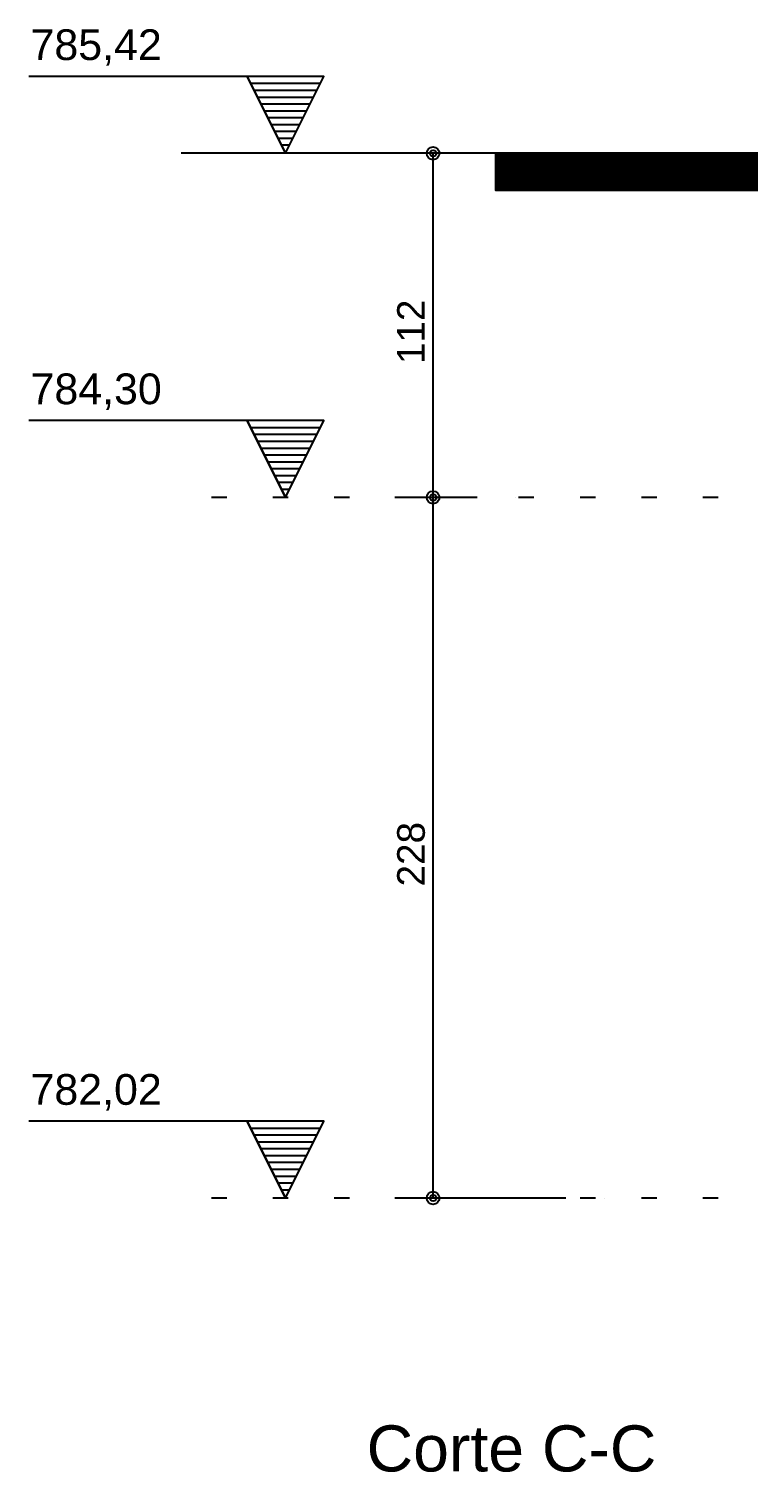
# Model space of a CAD drawing. Extents: x 0 to 119, y 0 to 84.
# Drawn here: x 46.06 to 50.74, y 23.62 to 33.01 of the extents above; entities that cross this region are included whole.
import ezdxf

# ---------------------------------------------------------------- set-up
doc = ezdxf.new("R2010")
doc.units = 0
doc.header["$MEASUREMENT"] = 0
doc.linetypes.add('ESTILO_TQS_0002', pattern=[0.4, 0.1, -0.3])
for name, color, linetype in [('1', 3, 'CONTINUOUS'), ('24', 7, 'CONTINUOUS'), ('29', 9, 'CONTINUOUS'), ('3', 7, 'CONTINUOUS'), ('32', 250, 'CONTINUOUS'), ('6', 178, 'CONTINUOUS')]:
    doc.layers.add(name, color=color, linetype=linetype)
doc.styles.add('TQS_ARIAL', font='arial.ttf')

msp = doc.modelspace()

# ---------------------------------------------------------------- linework, layer by layer
at = {"layer": '1', "color": 3, "linetype": 'Continuous'}
for points in [[(47.481897, 32.703421), (47.731897, 32.203421), (47.981897, 32.703421), (47.481897, 32.703421)], [(47.481897, 30.463421), (47.731897, 29.963421), (47.981897, 30.463421), (47.481897, 30.463421)], [(47.481897, 25.903421), (47.731897, 25.403421), (47.981897, 25.903421), (47.481897, 25.903421)]]:
    msp.add_lwpolyline(points, dxfattribs=at)
at = {"layer": '29', "color": 9, "linetype": 'Continuous'}
for p, q in [((49.100125, 32.203421), (49.339717, 31.963421)), ((49.100125, 31.973999), (49.329547, 32.203421)), ((49.100125, 31.988141), (49.315405, 32.203421)), ((49.100125, 32.002283), (49.301263, 32.203421)), ((49.100125, 32.016425), (49.287121, 32.203421)), ((49.100125, 32.030567), (49.272979, 32.203421)), ((49.100125, 32.044709), (49.258837, 32.203421)), ((49.100125, 32.058851), (49.244694, 32.203421)), ((49.100125, 32.072993), (49.230552, 32.203421)), ((49.100125, 32.087136), (49.21641, 32.203421)), ((49.100125, 32.101278), (49.202268, 32.203421)), ((49.100125, 32.11542), (49.188126, 32.203421)), ((49.100125, 32.129562), (49.173984, 32.203421)), ((49.100125, 32.143704), (49.159842, 32.203421)), ((49.100125, 32.157846), (49.145699, 32.203421)), ((49.100125, 32.171988), (49.131557, 32.203421)), ((49.100125, 32.186131), (49.117415, 32.203421)), ((49.100125, 32.200273), (49.103273, 32.203421)), ((49.100125, 32.188871), (49.325575, 31.963421)), ((49.100125, 32.174729), (49.311432, 31.963421)), ((49.100125, 32.160587), (49.29729, 31.963421)), ((49.100125, 32.146444), (49.283148, 31.963421)), ((49.100125, 32.132302), (49.269006, 31.963421)), ((49.103689, 31.963421), (49.343689, 32.203421)), ((49.113859, 32.203421), (49.353859, 31.963421)), ((49.117831, 31.963421), (49.357831, 32.203421)), ((49.128001, 32.203421), (49.368001, 31.963421)), ((49.131974, 31.963421), (49.371974, 32.203421)), ((49.142143, 32.203421), (49.382143, 31.963421)), ((49.146116, 31.963421), (49.386116, 32.203421)), ((49.156285, 32.203421), (49.396285, 31.963421)), ((49.160258, 31.963421), (49.400258, 32.203421)), ((49.170427, 32.203421), (49.410427, 31.963421)), ((49.1744, 31.963421), (49.4144, 32.203421)), ((49.18457, 32.203421), (49.42457, 31.963421)), ((49.188542, 31.963421), (49.428542, 32.203421)), ((49.198712, 32.203421), (49.438712, 31.963421)), ((49.202684, 31.963421), (49.442684, 32.203421)), ((49.212854, 32.203421), (49.452854, 31.963421)), ((49.216826, 31.963421), (49.456826, 32.203421)), ((49.226996, 32.203421), (49.466996, 31.963421)), ((49.230969, 31.963421), (49.470969, 32.203421)), ((49.241138, 32.203421), (49.481138, 31.963421)), ((49.245111, 31.963421), (49.485111, 32.203421)), ((49.25528, 32.203421), (49.49528, 31.963421)), ((49.259253, 31.963421), (49.499253, 32.203421)), ((49.269422, 32.203421), (49.509422, 31.963421)), ((49.273395, 31.963421), (49.513395, 32.203421)), ((49.283564, 32.203421), (49.523564, 31.963421)), ((49.287537, 31.963421), (49.527537, 32.203421)), ((49.297707, 32.203421), (49.537707, 31.963421)), ((49.301679, 31.963421), (49.541679, 32.203421)), ((49.311849, 32.203421), (49.551849, 31.963421)), ((49.315821, 31.963421), (49.555821, 32.203421)), ((49.325991, 32.203421), (49.565991, 31.963421)), ((49.329964, 31.963421), (49.569964, 32.203421)), ((49.340133, 32.203421), (49.580133, 31.963421)), ((49.344106, 31.963421), (49.584106, 32.203421)), ((49.354275, 32.203421), (49.594275, 31.963421)), ((49.358248, 31.963421), (49.598248, 32.203421)), ((49.368417, 32.203421), (49.608417, 31.963421)), ((49.37239, 31.963421), (49.61239, 32.203421)), ((49.382559, 32.203421), (49.622559, 31.963421)), ((49.386532, 31.963421), (49.626532, 32.203421)), ((49.396702, 32.203421), (49.636702, 31.963421)), ((49.400674, 31.963421), (49.640674, 32.203421)), ((49.410844, 32.203421), (49.650844, 31.963421)), ((49.414816, 31.963421), (49.654816, 32.203421)), ((49.424986, 32.203421), (49.664986, 31.963421)), ((49.428958, 31.963421), (49.668958, 32.203421)), ((49.439128, 32.203421), (49.679128, 31.963421)), ((49.443101, 31.963421), (49.683101, 32.203421)), ((49.45327, 32.203421), (49.69327, 31.963421)), ((49.457243, 31.963421), (49.697243, 32.203421)), ((49.467412, 32.203421), (49.707412, 31.963421)), ((49.471385, 31.963421), (49.711385, 32.203421)), ((49.481554, 32.203421), (49.721554, 31.963421)), ((49.485527, 31.963421), (49.725527, 32.203421)), ((49.495697, 32.203421), (49.735697, 31.963421)), ((49.499669, 31.963421), (49.739669, 32.203421)), ((49.509839, 32.203421), (49.749839, 31.963421)), ((49.513811, 31.963421), (49.753811, 32.203421)), ((49.523981, 32.203421), (49.763981, 31.963421)), ((49.527953, 31.963421), (49.767953, 32.203421)), ((49.538123, 32.203421), (49.778123, 31.963421)), ((49.542096, 31.963421), (49.782096, 32.203421)), ((49.552265, 32.203421), (49.792265, 31.963421)), ((49.556238, 31.963421), (49.796238, 32.203421)), ((49.566407, 32.203421), (49.806407, 31.963421)), ((49.57038, 31.963421), (49.81038, 32.203421)), ((49.580549, 32.203421), (49.820549, 31.963421)), ((49.584522, 31.963421), (49.824522, 32.203421)), ((49.594691, 32.203421), (49.834691, 31.963421)), ((49.598664, 31.963421), (49.838664, 32.203421)), ((49.608834, 32.203421), (49.848834, 31.963421)), ((49.612806, 31.963421), (49.852806, 32.203421)), ((49.622976, 32.203421), (49.862976, 31.963421)), ((49.626948, 31.963421), (49.866948, 32.203421)), ((49.637118, 32.203421), (49.877118, 31.963421)), ((49.641091, 31.963421), (49.881091, 32.203421)), ((49.65126, 32.203421), (49.89126, 31.963421)), ((49.655233, 31.963421), (49.895233, 32.203421)), ((49.665402, 32.203421), (49.905402, 31.963421)), ((49.669375, 31.963421), (49.909375, 32.203421)), ((49.679544, 32.203421), (49.919544, 31.963421)), ((49.683517, 31.963421), (49.923517, 32.203421)), ((49.693686, 32.203421), (49.933686, 31.963421)), ((49.697659, 31.963421), (49.937659, 32.203421)), ((49.707829, 32.203421), (49.947829, 31.963421)), ((49.711801, 31.963421), (49.951801, 32.203421)), ((49.721971, 32.203421), (49.961971, 31.963421)), ((49.725943, 31.963421), (49.965943, 32.203421)), ((49.736113, 32.203421), (49.976113, 31.963421)), ((49.740085, 31.963421), (49.980085, 32.203421)), ((49.750255, 32.203421), (49.990255, 31.963421)), ((49.754228, 31.963421), (49.994228, 32.203421)), ((49.764397, 32.203421), (50.004397, 31.963421)), ((49.76837, 31.963421), (50.00837, 32.203421)), ((49.778539, 32.203421), (50.018539, 31.963421)), ((49.782512, 31.963421), (50.022512, 32.203421)), ((49.792681, 32.203421), (50.032681, 31.963421)), ((49.796654, 31.963421), (50.036654, 32.203421)), ((49.806824, 32.203421), (50.046824, 31.963421)), ((49.810796, 31.963421), (50.050796, 32.203421)), ((49.820966, 32.203421), (50.060966, 31.963421)), ((49.824938, 31.963421), (50.064938, 32.203421)), ((49.835108, 32.203421), (50.075108, 31.963421)), ((49.83908, 31.963421), (50.07908, 32.203421)), ((49.84925, 32.203421), (50.08925, 31.963421)), ((49.853223, 31.963421), (50.093223, 32.203421)), ((49.863392, 32.203421), (50.103392, 31.963421)), ((49.867365, 31.963421), (50.107365, 32.203421)), ((49.877534, 32.203421), (50.117534, 31.963421)), ((49.881507, 31.963421), (50.121507, 32.203421)), ((49.891676, 32.203421), (50.131676, 31.963421)), ((49.895649, 31.963421), (50.135649, 32.203421)), ((49.905818, 32.203421), (50.145818, 31.963421)), ((49.909791, 31.963421), (50.149791, 32.203421)), ((49.919961, 32.203421), (50.159961, 31.963421)), ((49.923933, 31.963421), (50.163933, 32.203421)), ((49.934103, 32.203421), (50.174103, 31.963421)), ((49.938075, 31.963421), (50.178075, 32.203421)), ((49.948245, 32.203421), (50.188245, 31.963421)), ((49.952217, 31.963421), (50.192217, 32.203421)), ((49.962387, 32.203421), (50.202387, 31.963421)), ((49.96636, 31.963421), (50.20636, 32.203421)), ((49.976529, 32.203421), (50.216529, 31.963421)), ((49.980502, 31.963421), (50.220502, 32.203421)), ((49.990671, 32.203421), (50.230671, 31.963421)), ((49.994644, 31.963421), (50.234644, 32.203421)), ((50.004813, 32.203421), (50.244813, 31.963421)), ((50.008786, 31.963421), (50.248786, 32.203421)), ((50.018956, 32.203421), (50.258956, 31.963421)), ((50.022928, 31.963421), (50.262928, 32.203421)), ((50.033098, 32.203421), (50.273098, 31.963421)), ((50.03707, 31.963421), (50.27707, 32.203421)), ((50.04724, 32.203421), (50.28724, 31.963421)), ((50.051212, 31.963421), (50.291212, 32.203421)), ((50.061382, 32.203421), (50.301382, 31.963421)), ((50.065355, 31.963421), (50.305355, 32.203421)), ((50.075524, 32.203421), (50.315524, 31.963421)), ((50.079497, 31.963421), (50.319497, 32.203421)), ((50.089666, 32.203421), (50.329666, 31.963421)), ((50.093639, 31.963421), (50.333639, 32.203421)), ((50.103808, 32.203421), (50.343808, 31.963421)), ((50.107781, 31.963421), (50.347781, 32.203421)), ((50.11795, 32.203421), (50.35795, 31.963421)), ((50.121923, 31.963421), (50.361923, 32.203421)), ((50.132093, 32.203421), (50.372093, 31.963421)), ((50.136065, 31.963421), (50.376065, 32.203421)), ((50.146235, 32.203421), (50.386235, 31.963421)), ((50.150207, 31.963421), (50.390207, 32.203421)), ((50.160377, 32.203421), (50.400377, 31.963421)), ((50.16435, 31.963421), (50.40435, 32.203421)), ((50.174519, 32.203421), (50.414519, 31.963421)), ((50.178492, 31.963421), (50.418492, 32.203421)), ((50.188661, 32.203421), (50.428661, 31.963421)), ((50.192634, 31.963421), (50.432634, 32.203421)), ((50.202803, 32.203421), (50.442803, 31.963421)), ((50.206776, 31.963421), (50.446776, 32.203421)), ((50.216945, 32.203421), (50.456945, 31.963421)), ((50.220918, 31.963421), (50.460918, 32.203421)), ((50.231088, 32.203421), (50.471088, 31.963421)), ((50.23506, 31.963421), (50.47506, 32.203421)), ((50.24523, 32.203421), (50.48523, 31.963421)), ((50.249202, 31.963421), (50.489202, 32.203421)), ((50.259372, 32.203421), (50.499372, 31.963421)), ((50.263344, 31.963421), (50.503344, 32.203421)), ((50.273514, 32.203421), (50.513514, 31.963421)), ((50.277487, 31.963421), (50.517487, 32.203421)), ((50.287656, 32.203421), (50.527656, 31.963421)), ((50.291629, 31.963421), (50.531629, 32.203421)), ((50.301798, 32.203421), (50.541798, 31.963421)), ((50.305771, 31.963421), (50.545771, 32.203421)), ((50.31594, 32.203421), (50.55594, 31.963421)), ((50.319913, 31.963421), (50.559913, 32.203421)), ((50.330083, 32.203421), (50.570083, 31.963421)), ((50.334055, 31.963421), (50.574055, 32.203421)), ((50.344225, 32.203421), (50.584225, 31.963421)), ((50.348197, 31.963421), (50.588197, 32.203421)), ((50.358367, 32.203421), (50.598367, 31.963421)), ((50.362339, 31.963421), (50.602339, 32.203421)), ((50.372509, 32.203421), (50.612509, 31.963421)), ((50.376482, 31.963421), (50.616482, 32.203421)), ((50.386651, 32.203421), (50.626651, 31.963421)), ((50.390624, 31.963421), (50.630624, 32.203421)), ((50.400793, 32.203421), (50.640793, 31.963421)), ((50.404766, 31.963421), (50.644766, 32.203421)), ((50.414935, 32.203421), (50.654935, 31.963421)), ((50.418908, 31.963421), (50.658908, 32.203421)), ((50.429077, 32.203421), (50.669077, 31.963421)), ((50.43305, 31.963421), (50.67305, 32.203421)), ((50.44322, 32.203421), (50.68322, 31.963421)), ((50.447192, 31.963421), (50.687192, 32.203421)), ((50.457362, 32.203421), (50.697362, 31.963421)), ((50.461334, 31.963421), (50.701334, 32.203421)), ((50.471504, 32.203421), (50.711504, 31.963421)), ((50.475477, 31.963421), (50.715477, 32.203421)), ((50.485646, 32.203421), (50.725646, 31.963421)), ((50.489619, 31.963421), (50.729619, 32.203421)), ((50.499788, 32.203421), (50.739788, 31.963421)), ((50.503761, 31.963421), (50.743761, 32.203421)), ((50.51393, 32.203421), (50.75393, 31.963421)), ((50.517903, 31.963421), (50.757903, 32.203421)), ((50.528072, 32.203421), (50.768072, 31.963421)), ((50.532045, 31.963421), (50.772045, 32.203421)), ((50.542215, 32.203421), (50.782215, 31.963421)), ((50.546187, 31.963421), (50.786187, 32.203421)), ((50.556357, 32.203421), (50.796357, 31.963421)), ((50.560329, 31.963421), (50.800329, 32.203421)), ((50.570499, 32.203421), (50.810499, 31.963421)), ((50.574471, 31.963421), (50.814471, 32.203421)), ((50.584641, 32.203421), (50.824641, 31.963421)), ((50.588614, 31.963421), (50.828614, 32.203421)), ((50.598783, 32.203421), (50.838783, 31.963421)), ((50.602756, 31.963421), (50.842756, 32.203421)), ((50.612925, 32.203421), (50.852925, 31.963421)), ((50.616898, 31.963421), (50.856898, 32.203421)), ((50.627067, 32.203421), (50.867067, 31.963421)), ((50.63104, 31.963421), (50.87104, 32.203421)), ((50.64121, 32.203421), (50.88121, 31.963421)), ((50.645182, 31.963421), (50.885182, 32.203421)), ((50.655352, 32.203421), (50.895352, 31.963421)), ((50.659324, 31.963421), (50.899324, 32.203421)), ((50.669494, 32.203421), (50.909494, 31.963421)), ((50.673466, 31.963421), (50.913466, 32.203421)), ((50.683636, 32.203421), (50.923636, 31.963421)), ((50.687609, 31.963421), (50.927609, 32.203421)), ((50.697778, 32.203421), (50.937778, 31.963421)), ((50.701751, 31.963421), (50.941751, 32.203421)), ((50.71192, 32.203421), (50.95192, 31.963421)), ((50.715893, 31.963421), (50.955893, 32.203421)), ((50.726062, 32.203421), (50.966062, 31.963421)), ((50.730035, 31.963421), (50.970035, 32.203421)), ((50.740204, 32.203421), (50.980204, 31.963421)), ((49.100125, 32.11816), (49.254864, 31.963421)), ((49.100125, 32.104018), (49.240722, 31.963421)), ((49.100125, 32.089876), (49.22658, 31.963421)), ((49.100125, 32.075734), (49.212438, 31.963421)), ((49.100125, 32.061592), (49.198295, 31.963421)), ((49.100125, 32.047442), (49.184153, 31.963421)), ((49.100125, 32.033307), (49.170011, 31.963421)), ((49.100125, 32.019165), (49.155869, 31.963421)), ((49.100125, 32.005023), (49.141727, 31.963421)), ((49.100125, 31.990881), (49.127585, 31.963421)), ((49.100125, 31.976739), (49.113443, 31.963421))]:
    msp.add_line(p, q, dxfattribs=at)
msp.add_lwpolyline([(49.100125, 32.203421), (49.100125, 32.192252), (49.100125, 32.183359), (49.100125, 32.15262), (49.100125, 32.134965), (49.100125, 32.047442), (49.100125, 31.997175), (49.100125, 31.963421), (49.413313, 31.963421), (49.662691, 31.963421), (50.898963, 31.963421), (51.608997, 31.963421), (51.608997, 32.081683), (51.608997, 32.114096), (51.608997, 32.203421), (49.444684, 32.203421), (49.100125, 32.203421)], dxfattribs=at)
at = {"layer": '3', "color": 7, "linetype": 'Continuous'}
for p, q in [((47.981897, 32.703421), (46.061898, 32.703421)), ((47.731897, 32.203421), (47.481897, 32.703421)), ((47.731897, 32.203421), (47.981897, 32.703421)), ((47.504193, 32.658829), (47.959602, 32.658829)), ((47.526489, 32.614238), (47.937306, 32.614238)), ((47.548785, 32.569646), (47.915011, 32.569646)), ((47.57108, 32.525055), (47.892715, 32.525055)), ((47.593376, 32.480464), (47.870419, 32.480463)), ((47.615672, 32.435872), (47.848124, 32.435872)), ((47.637967, 32.39128), (47.825828, 32.391281)), ((47.660263, 32.346688), (47.803533, 32.346689)), ((47.682559, 32.302097), (47.781237, 32.302097)), ((47.704854, 32.257506), (47.75894, 32.257506)), ((56.549899, 32.203421), (47.053151, 32.203421)), ((47.981897, 30.463421), (46.061898, 30.463421)), ((47.731897, 29.963421), (47.481897, 30.463421)), ((47.731897, 29.963421), (47.981897, 30.463421)), ((47.504193, 30.418829), (47.959602, 30.418829)), ((47.526489, 30.374238), (47.937306, 30.374238)), ((47.548785, 30.329646), (47.915011, 30.329646)), ((47.57108, 30.285055), (47.892715, 30.285055)), ((47.593376, 30.240464), (47.870419, 30.240463)), ((47.615672, 30.195872), (47.848124, 30.195872)), ((47.637967, 30.15128), (47.825828, 30.151281)), ((47.660263, 30.106688), (47.803533, 30.106689)), ((47.682559, 30.062097), (47.781237, 30.062097)), ((47.704854, 30.017506), (47.75894, 30.017506)), ((47.981897, 25.903421), (46.061898, 25.903421)), ((47.731897, 25.403421), (47.481897, 25.903421)), ((47.504193, 25.858829), (47.959602, 25.858829)), ((47.731897, 25.403421), (47.981897, 25.903421)), ((47.526489, 25.814238), (47.937306, 25.814238)), ((47.548785, 25.769646), (47.915011, 25.769646)), ((47.57108, 25.725055), (47.892715, 25.725055)), ((47.593376, 25.680464), (47.870419, 25.680463)), ((47.615672, 25.635872), (47.848124, 25.635872)), ((47.637967, 25.59128), (47.825828, 25.591281)), ((47.660263, 25.546688), (47.803533, 25.546689)), ((47.682559, 25.502097), (47.781237, 25.502097)), ((47.704854, 25.457506), (47.75894, 25.457506))]:
    msp.add_line(p, q, dxfattribs=at)
at = {"layer": '3', "color": 7, "linetype": 'ESTILO_TQS_0002'}
for p, q in [((56.549899, 29.963421), (47.053151, 29.963421)), ((56.549899, 25.403421), (47.053151, 25.403421))]:
    msp.add_line(p, q, dxfattribs=at)
at = {"layer": '32', "color": 250, "linetype": 'Continuous'}
for p, q in [((48.850125, 32.203421), (48.443296, 32.203421)), ((48.693296, 29.963421), (48.693296, 32.203421)), ((49.100125, 32.203421), (49.100125, 32.203421)), ((48.981057, 29.963421), (48.443296, 29.963421)), ((48.981057, 29.963421), (48.443296, 29.963421)), ((48.693296, 25.403421), (48.693296, 29.963421)), ((49.231057, 29.963421), (49.231057, 29.963421)), ((49.231057, 29.963421), (49.231057, 29.963421)), ((49.558138, 25.403421), (48.443296, 25.403421)), ((49.808138, 25.403421), (49.808138, 25.403421))]:
    msp.add_line(p, q, dxfattribs=at)
for centre, radius in [((48.693296, 32.203421), 0.041625), ((48.693296, 32.203421), 0.02075), ((48.693296, 29.963421), 0.041625), ((48.693296, 29.963421), 0.041625), ((48.693296, 29.963421), 0.02075), ((48.693296, 29.963421), 0.02075), ((48.693296, 25.403421), 0.041625), ((48.693296, 25.403421), 0.02075)]:
    msp.add_circle(centre, radius, dxfattribs=at)
at = {"layer": '6', "color": 178, "linetype": 'Continuous'}
for p, q in [((49.100125, 32.203421), (49.100125, 31.963421)), ((51.608997, 32.203421), (49.100125, 32.203421)), ((49.100125, 31.963421), (49.413313, 31.963421)), ((49.413313, 31.963421), (49.662691, 31.963421)), ((49.662691, 31.963421), (50.898963, 31.963421))]:
    msp.add_line(p, q, dxfattribs=at)

# ---------------------------------------------------------------- texts
at = {"layer": '24', "color": 7, "linetype": 'Continuous', "style": 'TQS_ARIAL'}
msp.add_text('Corte C-C', height=0.3, dxfattribs=at).set_placement((48.2606, 23.623582))
at = {"layer": '3', "color": 7, "linetype": 'Continuous', "style": 'TQS_ARIAL'}
for s, p in [('785,42', (46.07263, 32.810168)), ('784,30', (46.07263, 30.570168)), ('782,02', (46.07263, 26.010168))]:
    msp.add_text(s, height=0.2, dxfattribs=at).set_placement(p)
at = {"layer": '32', "color": 250, "linetype": 'Continuous', "style": 'TQS_ARIAL'}
for s, p in [('112', (48.639296, 30.831421)), ('228', (48.639296, 27.431421))]:
    msp.add_text(s, height=0.18, rotation=90, dxfattribs=at).set_placement(p)

doc.saveas('drawing.dxf')
